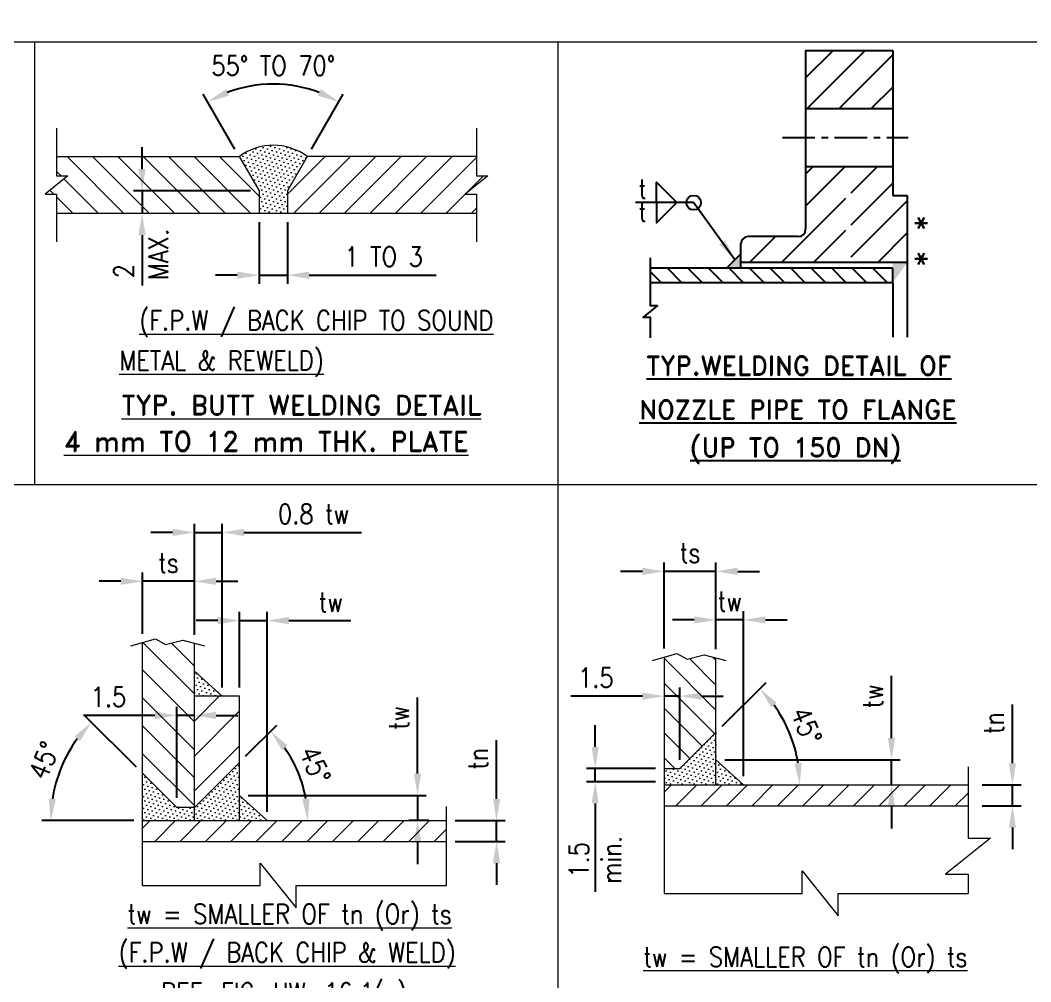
# Model space of a CAD drawing. Header units: millimetres. Extents: x 10144 to 11200, y -168 to 270.
# Drawn here: x 10220.1 to 10336.4, y 30.2 to 140.8 of the extents above; entities that cross this region are included whole.
import ezdxf
from ezdxf.enums import TextEntityAlignment as Align

# ---------------------------------------------------------------- set-up
doc = ezdxf.new("R2010")
doc.units = ezdxf.units.MM
doc.header["$LTSCALE"] = 3
doc.linetypes.add('CENTER', pattern=[2, 1.25, -0.25, 0.25, -0.25])
doc.linetypes.add('PHANTOM2', pattern=[31.75, 15.875, -3.175, 3.175, -3.175, 3.175, -3.175])
doc.layers.get('0').update_dxf_attribs({"color": 5})
for name, color, linetype in [('CEN', 1, 'CENTER'), ('HATCH', 1, 'Continuous'), ('TEXT', 5, 'Continuous'), ('WELD', 1, 'Continuous')]:
    doc.layers.add(name, color=color, linetype=linetype)
for name, color, linetype, lineweight in [('E_Equipment', 5, 'Continuous', 13), ('Ha_Hatch', 1, 'Continuous', 5), ('I_Inside Diameter', 6, 'Continuous', 9), ('P_Phantom', 9, 'PHANTOM2', 13), ('T_Text', 5, 'Continuous', 13), ('W_Weld', 2, 'WELD', 18)]:
    doc.layers.add(name, color=color, linetype=linetype, lineweight=lineweight)
doc.styles.add('ISOCP3', font='isocp3.shx')
doc.styles.add('NMS', font='ROMANS.shx', dxfattribs={"width": 1.2})
doc.styles.add('ROMAND', font='romand')
doc.styles.add('ROMANS', font='ROMANS.shx', dxfattribs={"width": 0.85})
doc.linetypes.add('WELD', pattern='A,0.004164,["x",ROMANS,S=0.004926,R=0,X=0,Y=-0.001649],0.008152', length=0.012316)
doc.dimstyles.new('111', dxfattribs={"dimscale": 40, "dimtxt": 2.5, "dimasz": 2.5, "dimexe": 1, "dimexo": 1, "dimgap": 1, "dimtad": 1, "dimdec": 0, "dimzin": 0, "dimdsep": 46, "dimtxsty": 'ROMANS', "dimcen": 1, "dimclrd": 6, "dimclre": 6, "dimclrt": 5, "dimadec": 0, "dimazin": 0, "dimtfac": 1, "dimtdec": 0, "dimtmove": 0, "dimatfit": 3, "dimfxl": 1, "dimtolj": 1, "dimtzin": 0, "dimlwd": -1, "dimlwe": -1, "dimarcsym": 0})
doc.dimstyles.new('MEGA_STD', dxfattribs={"dimtxt": 2.5, "dimasz": 2.5, "dimexe": 1, "dimexo": 1, "dimgap": 1, "dimtad": 1, "dimdec": 1, "dimdsep": 46, "dimtxsty": 'ISOCP3', "dimcen": 1, "dimclrd": 6, "dimclre": 6, "dimclrt": 5, "dimadec": 0, "dimazin": 0, "dimtfac": 1, "dimtdec": 1, "dimtmove": 0, "dimatfit": 3, "dimfxl": 1, "dimtolj": 1, "dimarcsym": 0})
doc.dimstyles.new('MEGA_STD$0', dxfattribs={"dimtxt": 2.5, "dimasz": 2.5, "dimexe": 1, "dimexo": 1, "dimgap": 1, "dimtad": 1, "dimdec": 1, "dimdsep": 46, "dimtxsty": 'ISOCP3', "dimcen": 1, "dimclrd": 6, "dimclre": 6, "dimclrt": 5, "dimadec": 0, "dimazin": 0, "dimtfac": 1, "dimtdec": 1, "dimtmove": 0, "dimatfit": 3, "dimfxl": 1, "dimtolj": 1, "dimarcsym": 0})
pattern_1 = [(45, (9210.9304, -705.09106), (-0.1683798, 0.5051394), [0, -0.47625])]
pattern_2 = [(45, (8983.08804, -703.31985), (-0.1683798, 0.5051394), [0, -0.47625])]

# ---------------------------------------------------------------- blocks, each defined once
blk = doc.blocks.new('*D2701')
at = {"layer": 'Defpoints', "color": 0}
for p in [(10286.28, 54.72), (10294.21, 54.72), (10294.21, 53.21)]:
    blk.add_point(p, dxfattribs=at)
at = {"layer": 'E_Equipment', "color": 6, "linetype": 'ByBlock', "lineweight": -2}
for p, q in [((10286.28, 57.22), (10286.28, 59.72)), ((10293.21, 54.72), (10285.28, 54.72)), ((10286.28, 53.21), (10286.28, 54.72)), ((10293.21, 53.21), (10285.28, 53.21)), ((10286.28, 50.71), (10286.28, 40.54))]:
    blk.add_line(p, q, dxfattribs=at)
at = {"layer": 'E_Equipment', "color": 6}
for points in [[(10285.87, 57.22), (10286.7, 57.22), (10286.28, 54.72)], [(10286.7, 50.71), (10285.87, 50.71), (10286.28, 53.21)]]:
    blk.add_solid(points, dxfattribs=at)
at = {"layer": 'E_Equipment', "color": 5, "insert": (10286.28, 44.22), "char_height": 2.25, "attachment_point": 5, "rotation": 90, "style": 'ROMANS'}
blk.add_mtext('\\A1;1.5\\Pmin.', dxfattribs=at)
blk = doc.blocks.new('*D2702')
at = {"layer": 'Defpoints', "color": 0}
for p in [(10294.21, 77.42), (10294.21, 67.55), (10300.18, 67.46)]:
    blk.add_point(p, dxfattribs=at)
at = {"layer": 'E_Equipment', "color": 6, "linetype": 'ByBlock', "lineweight": -2}
for p, q in [((10294.21, 68.55), (10294.21, 78.42)), ((10300.18, 68.46), (10300.18, 78.42)), ((10291.71, 77.42), (10289.21, 77.42)), ((10300.18, 77.42), (10294.21, 77.42)), ((10302.68, 77.42), (10305.18, 77.42))]:
    blk.add_line(p, q, dxfattribs=at)
at = {"layer": 'E_Equipment', "color": 6}
for points in [[(10291.71, 77), (10291.71, 77.84), (10294.21, 77.42)], [(10302.68, 77.84), (10302.68, 77), (10300.18, 77.42)]]:
    blk.add_solid(points, dxfattribs=at)
at = {"layer": 'E_Equipment', "color": 5, "insert": (10297.2, 79.54), "char_height": 2.25, "attachment_point": 5, "style": 'ROMANS'}
blk.add_mtext('\\A1;ts', dxfattribs=at)
blk = doc.blocks.new('*D2703')
at = {"layer": 'Defpoints', "color": 0}
for p in [(10294.21, 63.06), (10294.21, 63.06), (10296.02, 54.72)]:
    blk.add_point(p, dxfattribs=at)
at = {"layer": 'E_Equipment', "color": 6, "linetype": 'ByBlock', "lineweight": -2}
for p, q in [((10294.21, 64.06), (10294.21, 64.06)), ((10296.02, 55.72), (10296.02, 64.06)), ((10291.71, 63.06), (10283.48, 63.06)), ((10296.02, 63.06), (10294.21, 63.06)), ((10298.52, 63.06), (10301.02, 63.06))]:
    blk.add_line(p, q, dxfattribs=at)
at = {"layer": 'E_Equipment', "color": 6}
for points in [[(10291.71, 62.64), (10291.71, 63.47), (10294.21, 63.06)], [(10298.52, 63.47), (10298.52, 62.64), (10296.02, 63.06)]]:
    blk.add_solid(points, dxfattribs=at)
at = {"layer": 'E_Equipment', "color": 5, "insert": (10286.35, 65.18), "char_height": 2.25, "attachment_point": 5, "style": 'ROMANS'}
blk.add_mtext('\\A1;1.5', dxfattribs=at)
blk = doc.blocks.new('*D2704')
at = {"layer": 'Defpoints', "color": 0}
for p in [(10329.8, 52.84), (10334.27, 52.84), (10329.8, 50.43)]:
    blk.add_point(p, dxfattribs=at)
at = {"layer": 'E_Equipment', "color": 6, "linetype": 'ByBlock', "lineweight": -2}
for p, q in [((10334.27, 55.34), (10334.27, 62.11)), ((10330.8, 52.84), (10335.27, 52.84)), ((10334.27, 50.43), (10334.27, 52.84)), ((10330.8, 50.43), (10335.27, 50.43)), ((10334.27, 47.93), (10334.27, 45.43))]:
    blk.add_line(p, q, dxfattribs=at)
at = {"layer": 'E_Equipment', "color": 6}
for points in [[(10333.86, 55.34), (10334.69, 55.34), (10334.27, 52.84)], [(10334.69, 47.93), (10333.86, 47.93), (10334.27, 50.43)]]:
    blk.add_solid(points, dxfattribs=at)
at = {"layer": 'E_Equipment', "color": 5, "insert": (10332.15, 59.97), "char_height": 2.25, "attachment_point": 5, "rotation": 90, "style": 'ROMANS'}
blk.add_mtext('\\A1;tn', dxfattribs=at)
blk = doc.blocks.new('*D2705')
at = {"layer": 'Defpoints', "color": 0}
for p in [(10300.18, 58.88), (10309.29, 56.9), (10296.02, 54.72), (10294.21, 52.84), (10329.18, 52.84)]:
    blk.add_point(p, dxfattribs=at)
at = {"layer": 'E_Equipment', "color": 6, "linetype": 'ByBlock', "lineweight": -2}
blk.add_line((10300.89, 59.59), (10305.94, 64.64), dxfattribs=at)
blk.add_arc((10294.14, 52.84), 15.69, 9.1405, 35.8595, dxfattribs=at)
at = {"layer": 'E_Equipment', "color": 6}
for points in [[(10307.17, 62.3), (10306.53, 61.76), (10305.23, 63.93)], [(10309.21, 55.29), (10310.04, 55.36), (10309.82, 52.84)]]:
    blk.add_solid(points, dxfattribs=at)
at = {"layer": 'E_Equipment', "color": 5, "insert": (10310.59, 59.65), "char_height": 2.25, "attachment_point": 5, "rotation": 292.5, "style": 'ROMANS'}
blk.add_mtext('\\A1;45%%d', dxfattribs=at)
blk = doc.blocks.new('*D2706')
at = {"layer": 'Defpoints', "color": 0}
for p in [(10300.18, 55.74), (10320.37, 55.74), (10320.37, 52.84)]:
    blk.add_point(p, dxfattribs=at)
at = {"layer": 'E_Equipment', "color": 6, "linetype": 'ByBlock', "lineweight": -2}
for p, q in [((10320.37, 58.24), (10320.37, 65.38)), ((10301.18, 55.74), (10321.37, 55.74)), ((10320.37, 52.84), (10320.37, 55.74)), ((10321.37, 52.84), (10321.37, 52.84)), ((10320.37, 50.34), (10320.37, 47.84))]:
    blk.add_line(p, q, dxfattribs=at)
at = {"layer": 'E_Equipment', "color": 6}
for points in [[(10319.95, 58.24), (10320.78, 58.24), (10320.37, 55.74)], [(10320.78, 50.34), (10319.95, 50.34), (10320.37, 52.84)]]:
    blk.add_solid(points, dxfattribs=at)
at = {"layer": 'E_Equipment', "color": 5, "insert": (10318.24, 63.06), "char_height": 2.25, "attachment_point": 5, "rotation": 90, "style": 'ROMANS'}
blk.add_mtext('\\A1;tw', dxfattribs=at)
blk = doc.blocks.new('*D2707')
at = {"layer": 'Defpoints', "color": 0}
for p in [(10300.18, 71.83), (10300.18, 67.46), (10303.36, 52.84)]:
    blk.add_point(p, dxfattribs=at)
at = {"layer": 'E_Equipment', "color": 6, "linetype": 'ByBlock', "lineweight": -2}
for p, q in [((10300.18, 68.46), (10300.18, 72.83)), ((10303.36, 53.84), (10303.36, 72.83)), ((10297.68, 71.83), (10295.18, 71.83)), ((10303.36, 71.83), (10300.18, 71.83)), ((10305.86, 71.83), (10308.36, 71.83))]:
    blk.add_line(p, q, dxfattribs=at)
at = {"layer": 'E_Equipment', "color": 6}
for points in [[(10297.68, 71.41), (10297.68, 72.25), (10300.18, 71.83)], [(10305.86, 72.25), (10305.86, 71.41), (10303.36, 71.83)]]:
    blk.add_solid(points, dxfattribs=at)
at = {"layer": 'E_Equipment', "color": 5, "insert": (10301.77, 73.96), "char_height": 2.25, "attachment_point": 5, "style": 'ROMANS'}
blk.add_mtext('\\A1;tw', dxfattribs=at)
blk = doc.blocks.new('*D2708')
at = {"layer": 'Defpoints', "color": 0}
for p in [(10225.8, 56.74), (10234.21, 54.18), (10238.15, 50.24), (10234.21, 48.73), (10269.18, 48.73)]:
    blk.add_point(p, dxfattribs=at)
at = {"layer": 'E_Equipment', "color": 6, "linetype": 'ByBlock', "lineweight": -2}
for p, q in [((10233.51, 54.89), (10227.63, 60.76)), ((10233.21, 48.73), (10222.65, 48.73))]:
    blk.add_line(p, q, dxfattribs=at)
blk.add_arc((10239.66, 48.73), 16.01, 143.9559, 171.0441, dxfattribs=at)
at = {"layer": 'E_Equipment', "color": 6}
for points in [[(10227.03, 57.88), (10226.4, 58.43), (10228.34, 60.05)], [(10223.43, 51.26), (10224.26, 51.19), (10223.65, 48.73)]]:
    blk.add_solid(points, dxfattribs=at)
at = {"layer": 'E_Equipment', "color": 5, "insert": (10222.91, 55.67), "char_height": 2.25, "attachment_point": 5, "rotation": 67.5, "style": 'ROMANS'}
blk.add_mtext('45%%D', dxfattribs=at)
blk = doc.blocks.new('*D2709')
at = {"layer": 'Defpoints', "color": 0}
for p in [(10248.55, 71.75), (10245.37, 63.04), (10248.55, 48.73)]:
    blk.add_point(p, dxfattribs=at)
at = {"layer": 'E_Equipment', "color": 6, "linetype": 'ByBlock', "lineweight": -2}
for p, q in [((10245.37, 64.04), (10245.37, 72.75)), ((10248.55, 49.73), (10248.55, 72.75)), ((10242.87, 71.75), (10240.37, 71.75)), ((10245.37, 71.75), (10248.55, 71.75)), ((10251.05, 71.75), (10258.19, 71.75))]:
    blk.add_line(p, q, dxfattribs=at)
at = {"layer": 'E_Equipment', "color": 6}
for points in [[(10242.87, 71.33), (10242.87, 72.17), (10245.37, 71.75)], [(10251.05, 72.17), (10251.05, 71.33), (10248.55, 71.75)]]:
    blk.add_solid(points, dxfattribs=at)
at = {"layer": 'E_Equipment', "color": 5, "insert": (10255.87, 73.87), "char_height": 2.25, "attachment_point": 5, "style": 'ROMANS'}
blk.add_mtext('\\A1;tw', dxfattribs=at)
blk = doc.blocks.new('*D2710')
at = {"layer": 'Defpoints', "color": 0}
for p in [(10245.37, 51.64), (10265.85, 48.73), (10268.14, 48.73)]:
    blk.add_point(p, dxfattribs=at)
at = {"layer": 'E_Equipment', "color": 6, "linetype": 'ByBlock', "lineweight": -2}
for p, q in [((10265.85, 54.14), (10265.85, 62.9)), ((10246.37, 51.64), (10266.85, 51.64)), ((10265.85, 51.64), (10265.85, 48.73)), ((10267.14, 48.73), (10264.85, 48.73)), ((10265.85, 46.23), (10265.85, 43.73))]:
    blk.add_line(p, q, dxfattribs=at)
at = {"layer": 'E_Equipment', "color": 6}
for points in [[(10265.43, 54.14), (10266.27, 54.14), (10265.85, 51.64)], [(10266.27, 46.23), (10265.43, 46.23), (10265.85, 48.73)]]:
    blk.add_solid(points, dxfattribs=at)
at = {"layer": 'E_Equipment', "color": 5, "insert": (10263.72, 60.58), "char_height": 2.25, "attachment_point": 5, "rotation": 90, "style": 'ROMANS'}
blk.add_mtext('\\A1;tw', dxfattribs=at)
blk = doc.blocks.new('*D2711')
at = {"layer": 'Defpoints', "color": 0}
for p in [(10245.37, 55.43), (10252.73, 52.5), (10240.18, 50.24), (10234.21, 48.73), (10269.18, 48.73)]:
    blk.add_point(p, dxfattribs=at)
at = {"layer": 'E_Equipment', "color": 6, "linetype": 'ByBlock', "lineweight": -2}
blk.add_line((10246.08, 56.14), (10249.67, 59.73), dxfattribs=at)
blk.add_arc((10238.67, 48.73), 14.55, 9.8561, 35.1439, dxfattribs=at)
at = {"layer": 'E_Equipment', "color": 6}
for points in [[(10250.89, 57.38), (10250.25, 56.84), (10248.96, 59.02)], [(10252.59, 51.19), (10253.42, 51.26), (10253.22, 48.73)]]:
    blk.add_solid(points, dxfattribs=at)
at = {"layer": 'E_Equipment', "color": 5, "insert": (10254.08, 55.12), "char_height": 2.25, "attachment_point": 5, "rotation": 292.5, "style": 'ROMANS'}
blk.add_mtext('45%%D', dxfattribs=at)
blk = doc.blocks.new('*D2712')
at = {"layer": 'Defpoints', "color": 0}
for p in [(10243.38, 81.9), (10240.18, 69.13), (10243.38, 63.04)]:
    blk.add_point(p, dxfattribs=at)
at = {"layer": 'E_Equipment', "color": 6, "linetype": 'ByBlock', "lineweight": -2}
for p, q in [((10240.18, 70.13), (10240.18, 82.9)), ((10243.38, 64.04), (10243.38, 82.9)), ((10237.68, 81.9), (10235.18, 81.9)), ((10240.18, 81.9), (10243.38, 81.9)), ((10245.88, 81.9), (10259.4, 81.9))]:
    blk.add_line(p, q, dxfattribs=at)
at = {"layer": 'E_Equipment', "color": 6}
for points in [[(10237.68, 81.49), (10237.68, 82.32), (10240.18, 81.9)], [(10245.88, 82.32), (10245.88, 81.49), (10243.38, 81.9)]]:
    blk.add_solid(points, dxfattribs=at)
at = {"layer": 'E_Equipment', "color": 5, "insert": (10253.89, 84.03), "char_height": 2.25, "attachment_point": 5, "style": 'ROMANS'}
blk.add_mtext('\\A1;0.8 tw', dxfattribs=at)
blk = doc.blocks.new('*D2713')
at = {"layer": 'Defpoints', "color": 0}
for p in [(10238.15, 60.84), (10240.18, 60.84), (10238.15, 50.36)]:
    blk.add_point(p, dxfattribs=at)
at = {"layer": 'E_Equipment', "color": 6, "linetype": 'ByBlock', "lineweight": -2}
for p, q in [((10238.15, 51.36), (10238.15, 61.84)), ((10240.18, 61.84), (10240.18, 61.84)), ((10235.65, 60.84), (10227.42, 60.84)), ((10240.18, 60.84), (10238.15, 60.84)), ((10242.68, 60.84), (10245.18, 60.84))]:
    blk.add_line(p, q, dxfattribs=at)
at = {"layer": 'E_Equipment', "color": 6}
for points in [[(10235.65, 60.42), (10235.65, 61.26), (10238.15, 60.84)], [(10242.68, 61.26), (10242.68, 60.42), (10240.18, 60.84)]]:
    blk.add_solid(points, dxfattribs=at)
at = {"layer": 'E_Equipment', "color": 5, "insert": (10230.29, 62.97), "char_height": 2.25, "attachment_point": 5, "style": 'ROMANS'}
blk.add_mtext('\\A1;1.5', dxfattribs=at)
blk = doc.blocks.new('*D2723')
at = {"layer": 'Defpoints', "color": 0}
for p in [(10234.21, 76.27), (10234.21, 69.22), (10240.18, 69.13)]:
    blk.add_point(p, dxfattribs=at)
at = {"layer": 'E_Equipment', "color": 6, "linetype": 'ByBlock', "lineweight": -2}
for p, q in [((10234.21, 70.22), (10234.21, 77.27)), ((10240.18, 70.13), (10240.18, 77.27)), ((10231.71, 76.27), (10229.21, 76.27)), ((10240.18, 76.27), (10234.21, 76.27)), ((10242.68, 76.27), (10245.18, 76.27))]:
    blk.add_line(p, q, dxfattribs=at)
at = {"layer": 'E_Equipment', "color": 6}
for points in [[(10231.71, 75.86), (10231.71, 76.69), (10234.21, 76.27)], [(10242.68, 76.69), (10242.68, 75.86), (10240.18, 76.27)]]:
    blk.add_solid(points, dxfattribs=at)
at = {"layer": 'E_Equipment', "color": 5, "insert": (10237.2, 78.4), "char_height": 2.25, "attachment_point": 5, "style": 'ROMANS'}
blk.add_mtext('\\A1;ts', dxfattribs=at)
blk = doc.blocks.new('*D2724')
at = {"layer": 'Defpoints', "color": 0}
for p in [(10269.18, 48.73), (10274.94, 48.73), (10269.18, 46.33)]:
    blk.add_point(p, dxfattribs=at)
at = {"layer": 'E_Equipment', "color": 6, "linetype": 'ByBlock', "lineweight": -2}
for p, q in [((10274.94, 51.23), (10274.94, 58.01)), ((10270.18, 48.73), (10275.94, 48.73)), ((10274.94, 46.33), (10274.94, 48.73)), ((10270.18, 46.33), (10275.94, 46.33)), ((10274.94, 43.83), (10274.94, 41.33))]:
    blk.add_line(p, q, dxfattribs=at)
at = {"layer": 'E_Equipment', "color": 6}
for points in [[(10274.52, 51.23), (10275.36, 51.23), (10274.94, 48.73)], [(10275.36, 43.83), (10274.52, 43.83), (10274.94, 46.33)]]:
    blk.add_solid(points, dxfattribs=at)
at = {"layer": 'E_Equipment', "color": 5, "insert": (10272.82, 55.87), "char_height": 2.25, "attachment_point": 5, "rotation": 90, "style": 'ROMANS'}
blk.add_mtext('\\A1;tn', dxfattribs=at)
blk = doc.blocks.new('*D2805')
at = {"layer": 'Defpoints', "color": 0}
for p in [(10251.88, 133.26), (10245.35, 125.15), (10253.16, 125.15), (10247.62, 121.22), (10250.89, 121.22)]:
    blk.add_point(p, dxfattribs=at)
at = {"layer": 'E_Equipment', "color": 6, "linetype": 'ByBlock', "lineweight": -2}
for p, q in [((10244.85, 126.02), (10241.21, 132.33)), ((10253.66, 126.02), (10257.31, 132.33))]:
    blk.add_line(p, q, dxfattribs=at)
blk.add_arc((10249.26, 118.39), 15.1, 69.4981, 110.5019, dxfattribs=at)
at = {"layer": 'E_Equipment', "color": 6}
for points in [[(10243.79, 132.91), (10244.15, 132.15), (10241.71, 131.46)], [(10254.37, 132.15), (10254.72, 132.91), (10256.81, 131.46)]]:
    blk.add_solid(points, dxfattribs=at)
at = {"layer": 'E_Equipment', "color": 5, "insert": (10249.26, 135.61), "char_height": 2.25, "attachment_point": 5, "style": 'ROMANS'}
blk.add_mtext('55%%D TO 70%%D', dxfattribs=at)
blk = doc.blocks.new('*D2806')
at = {"layer": 'Defpoints', "color": 0}
for p in [(10247.62, 121.22), (10234.16, 118.6), (10234.16, 118.6)]:
    blk.add_point(p, dxfattribs=at)
at = {"layer": 'E_Equipment', "color": 6, "linetype": 'ByBlock', "lineweight": -2}
for p, q in [((10234.16, 123.72), (10234.16, 126.22)), ((10246.62, 121.22), (10233.16, 121.22)), ((10234.16, 121.22), (10234.16, 118.6)), ((10233.16, 118.6), (10233.16, 118.6)), ((10234.16, 116.1), (10234.16, 110.33))]:
    blk.add_line(p, q, dxfattribs=at)
at = {"layer": 'E_Equipment', "color": 6}
for points in [[(10233.74, 123.72), (10234.58, 123.72), (10234.16, 121.22)], [(10234.58, 116.1), (10233.74, 116.1), (10234.16, 118.6)]]:
    blk.add_solid(points, dxfattribs=at)
at = {"layer": 'E_Equipment', "color": 5, "insert": (10232.04, 111.97), "char_height": 2.25, "attachment_point": 5, "rotation": 90, "style": 'ROMANS'}
blk.add_mtext('\\A1;2', dxfattribs=at)
blk = doc.blocks.new('*D2807')
at = {"layer": 'Defpoints', "color": 0}
for p in [(10247.62, 118.6), (10250.89, 118.6), (10250.89, 111.5)]:
    blk.add_point(p, dxfattribs=at)
at = {"layer": 'E_Equipment', "color": 6, "linetype": 'ByBlock', "lineweight": -2}
for p, q in [((10247.62, 117.6), (10247.62, 110.5)), ((10250.89, 117.6), (10250.89, 110.5)), ((10245.12, 111.5), (10242.62, 111.5)), ((10247.62, 111.5), (10250.89, 111.5)), ((10253.39, 111.5), (10268, 111.5))]:
    blk.add_line(p, q, dxfattribs=at)
at = {"layer": 'E_Equipment', "color": 6}
for points in [[(10245.12, 111.09), (10245.12, 111.92), (10247.62, 111.5)], [(10253.39, 111.92), (10253.39, 111.09), (10250.89, 111.5)]]:
    blk.add_solid(points, dxfattribs=at)
at = {"layer": 'E_Equipment', "color": 5, "insert": (10261.95, 113.63), "char_height": 2.25, "attachment_point": 5, "style": 'ROMANS'}
blk.add_mtext('\\A1;1 TO 3', dxfattribs=at)
blk = doc.blocks.new('*X1934')
at = {"color": 0}
for p, q in [((9345.5, 8402.8), (9295.5, 8452.8)), ((9416.3, 8402.8), (9366.3, 8452.8)), ((9487, 8402.8), (9437, 8452.8)), ((9557.7, 8402.8), (9507.7, 8452.8)), ((9628.4, 8402.8), (9578.4, 8452.8)), ((9699.1, 8402.8), (9649.1, 8452.8)), ((9769.8, 8402.8), (9719.8, 8452.8)), ((9840.5, 8402.8), (9790.5, 8452.8)), ((9911.2, 8402.8), (9861.2, 8452.8)), ((9981.9, 8402.8), (9931.9, 8452.8)), ((10052.7, 8402.8), (10002.7, 8452.8)), ((9274.8, 8402.8), (9236.9, 8440.8))]:
    blk.add_line(p, q, dxfattribs=at)

msp = doc.modelspace()

# ---------------------------------------------------------------- hatches: boundary and pattern name
at = {"layer": 'Ha_Hatch'}
h = msp.add_hatch(dxfattribs=at)
h.set_pattern_fill('ANSI31', color=256, scale=16.528926, angle=270, style=0)
h.set_pattern_definition([(315, (10553.0155, -35.7876), (1.460964, 1.460964), [])])
h.paths.add_polyline_path([(10224.32, 125.15), (10224.32, 122.92), (10225.63, 122.92), (10223.01, 120.83), (10224.32, 120.83), (10224.32, 118.6), (10247.62, 118.6), (10247.62, 121.22), (10245.35, 125.15)])
h = msp.add_hatch(dxfattribs=at)
h.set_pattern_fill('ANSI31', color=256, scale=16.528926, style=0)
h.set_pattern_definition([(45, (10553.0155, -35.7876), (-1.460964, 1.460964), [])])
h.paths.add_polyline_path([(10272.64, 118.6), (10272.64, 120.83), (10271.34, 120.83), (10273.95, 122.92), (10272.64, 122.92), (10272.64, 125.15), (10253.16, 125.15), (10250.89, 121.22), (10250.89, 118.6)])
h = msp.add_hatch(dxfattribs=at)
h.set_pattern_fill('ANSI31', color=256, scale=18.181818, angle=90, style=0)
h.set_pattern_definition([(135, (10082.5929, -200.155), (-1.607061, -1.607061), [])])
h.paths.add_polyline_path([(10234.21, 54.18), (10238.15, 50.24), (10240.18, 50.24), (10240.18, 69.13), (10238.84, 69.49), (10236.85, 68.99), (10235.69, 69.66), (10234.21, 69.22)])
h = msp.add_hatch(dxfattribs=at)
h.set_pattern_fill('ANSI31', color=256, scale=0.639205, angle=270, style=0)
h.set_pattern_definition([(315, (10187.306, 380.9771), (1.435055, 1.435055), [])])
h.paths.add_polyline_path([(10294.21, 54.72), (10296.02, 54.72), (10300.18, 58.88), (10300.18, 67.46), (10298.84, 67.81), (10296.85, 67.32), (10295.69, 67.98), (10294.21, 67.55)])
h = msp.add_hatch(dxfattribs=at)
h.set_pattern_fill('ANSI31', color=256, scale=22.727273, style=0)
h.set_pattern_definition([(45, (10905.5977, -290.8668), (-2.008826, 2.008826), [])])
h.paths.add_polyline_path([(10245.37, 55.43), (10245.37, 63.04), (10240.18, 63.04), (10240.18, 50.24)])
h = msp.add_hatch(dxfattribs=at)
h.set_pattern_fill('ANSI31', color=256, scale=16.528926, style=0)
h.set_pattern_definition([(45, (10046.0432, 5.4498), (-1.460964, 1.460964), [])])
h.paths.add_polyline_path([(10329.18, 52.84), (10294.21, 52.84), (10294.21, 50.43), (10329.18, 50.43)])
h = msp.add_hatch(dxfattribs=at)
h.set_pattern_fill('ANSI31', color=256, scale=16.528926, style=0)
h.set_pattern_definition([(45, (10900.6385, -290.8668), (-1.4609644, 1.4609644), [])])
h.paths.add_polyline_path([(10269.18, 46.33), (10269.18, 48.73), (10234.21, 48.73), (10234.21, 46.33)])
at = {"layer": 'HATCH'}
h = msp.add_hatch(dxfattribs=at)
h.set_pattern_fill('ANSI31', color=256, scale=20.889969, style=0)
h.set_pattern_definition([(45, (9983.897, -170.2234), (-1.84643, 1.84643), [])])
h.paths.add_polyline_path([(10315.73, 112.97), (10322.18, 112.97), (10322.18, 120.66), (10320.51, 120.66), (10320.51, 124), (10315.73, 124)])
h.paths.add_polyline_path([(10314.48, 112.97), (10314.48, 124), (10310.48, 124), (10310.48, 118.04, -0.302312), (10309.97, 117.27), (10303.56, 114.59, 0.302312), (10303.05, 113.82), (10303.05, 112.97)])
h.paths.add_polyline_path([(10314.48, 112.97), (10315.11, 112.97), (10315.11, 124), (10314.48, 124)])
h.paths.add_polyline_path([(10310.48, 130.69), (10314.48, 130.69), (10314.48, 137.37), (10310.48, 137.37)])
h.paths.add_polyline_path([(10315.73, 130.69), (10320.51, 130.69), (10320.51, 137.37), (10315.73, 137.37)])
h.paths.add_polyline_path([(10315.11, 130.69), (10315.73, 130.69), (10315.73, 137.37), (10315.11, 137.37)])
h.paths.add_polyline_path([(10314.48, 130.69), (10315.11, 130.69), (10315.11, 137.37), (10314.48, 137.37)])
at = {"layer": 'W_Weld'}
h = msp.add_hatch(dxfattribs=at)
h.set_pattern_fill('DOTS', color=256, scale=0.3, angle=45, style=0)
h.set_pattern_definition([(45, (9065.06847, -464.1415), (-0.1683798, 0.5051394), [0, -0.47625])])
h.paths.add_polyline_path([(10253.16, 125.15, 0.330846), (10245.35, 125.15), (10247.62, 121.22), (10247.62, 118.6), (10250.89, 118.6), (10250.89, 121.22)])
h = msp.add_hatch(dxfattribs=at)
h.set_pattern_fill('DOTS', color=256, scale=0.3, angle=45, style=0)
h.set_pattern_definition(pattern_2)
h.paths.add_polyline_path([(10240.2, 65.94), (10240.2, 63.04), (10243.38, 63.04)])
h = msp.add_hatch(dxfattribs=at)
h.set_pattern_fill('DOTS', color=256, scale=0.3, angle=45, style=0)
h.set_pattern_definition(pattern_1)
h.paths.add_polyline_path([(10300.18, 52.84), (10300.18, 58.88), (10296.02, 54.72), (10294.21, 54.72), (10294.21, 52.84)])
h = msp.add_hatch(dxfattribs=at)
h.set_pattern_fill('DOTS', color=256, scale=0.3, angle=45, style=0)
h.set_pattern_definition(pattern_2)
h.paths.add_polyline_path([(10240.18, 50.24), (10240.18, 48.73), (10245.37, 48.73), (10245.37, 55.43)])
h = msp.add_hatch(dxfattribs=at)
h.set_pattern_fill('DOTS', color=256, scale=0.3, angle=45, style=0)
h.set_pattern_definition(pattern_1)
h.paths.add_polyline_path([(10300.18, 55.74), (10300.18, 52.84), (10303.36, 52.84)])
h = msp.add_hatch(dxfattribs=at)
h.set_pattern_fill('DOTS', color=256, scale=0.3, angle=45, style=0)
h.set_pattern_definition(pattern_2)
h.paths.add_polyline_path([(10234.21, 48.73), (10240.18, 48.73), (10240.18, 50.24), (10238.15, 50.24), (10234.21, 54.18)])
h = msp.add_hatch(dxfattribs=at)
h.set_pattern_fill('DOTS', color=256, scale=0.3, angle=45, style=0)
h.set_pattern_definition(pattern_2)
h.paths.add_polyline_path([(10245.37, 51.64), (10245.37, 48.73), (10248.55, 48.73)])

# ---------------------------------------------------------------- linework, layer by layer
for p, q in [((10310.48, 137.37), (10310.48, 116.78)), ((10310.48, 137.37), (10320.51, 137.37)), ((10320.51, 137.37), (10320.51, 120.66)), ((10310.48, 130.69), (10320.51, 130.69)), ((10310.48, 124), (10320.51, 124)), ((10320.51, 120.66), (10322.18, 120.66)), ((10322.18, 120.66), (10322.18, 104.38)), ((10303.05, 112.3), (10303.05, 115.11)), ((10309.65, 115.94), (10303.88, 115.94)), ((10322.18, 112.97), (10303.05, 112.97)), ((10320.51, 112.3), (10292.63, 112.3)), ((10320.51, 110.63), (10320.51, 112.3))]:
    msp.add_line(p, q)
at = {"color": 1}
for q in [(10292.63, 110.63), (10320.51, 104.38)]:
    msp.add_line((10320.51, 110.63), q, dxfattribs=at)
msp.add_lwpolyline([(10292.63, 104.3), (10292.63, 106.64), (10291.79, 106.64), (10293.46, 107.97), (10292.63, 107.97), (10292.63, 113.49)], dxfattribs=at)
for centre, start, end in [((10309.65, 116.78), 270, 0), ((10303.88, 115.11), 90, 180)]:
    msp.add_arc(centre, 0.836, start, end)
at = {"layer": 'CEN'}
msp.add_line((10307.82, 127.34), (10322.27, 127.34), dxfattribs=at)
at = {"layer": 'E_Equipment'}
for p, q in [((10165.36, 138.37), (10597.79, 138.37)), ((10165.36, 138.37), (10335.75, 138.37)), ((10221.78, 138.37), (10221.78, 87.41)), ((10281.97, 138.37), (10281.97, 1.56)), ((10272.64, 118.6), (10224.32, 118.6)), ((10165.36, 87.41), (10597.79, 87.41)), ((10234.21, 41.27), (10234.21, 69.22)), ((10240.18, 48.73), (10240.18, 69.13)), ((10294.21, 67.55), (10294.21, 40.36)), ((10300.18, 52.84), (10300.18, 67.46)), ((10240.2, 65.94), (10243.38, 63.04)), ((10245.37, 63.04), (10240.18, 63.04)), ((10245.37, 48.73), (10245.37, 63.04)), ((10296.02, 54.72), (10300.18, 58.88)), ((10240.18, 50.24), (10245.37, 55.43)), ((10294.21, 54.72), (10296.02, 54.72)), ((10300.18, 55.74), (10303.36, 52.84)), ((10238.15, 50.24), (10234.21, 54.18)), ((10294.21, 52.84), (10329.18, 52.84)), ((10245.37, 51.64), (10248.55, 48.73)), ((10240.18, 50.24), (10238.15, 50.24)), ((10234.21, 48.73), (10269.18, 48.73))]:
    msp.add_line(p, q, dxfattribs=at)
for points in [[(10224.32, 125.15), (10245.35, 125.15), (10247.62, 121.22), (10247.62, 118.6)], [(10272.64, 125.15), (10253.16, 125.15), (10250.89, 121.22), (10250.89, 118.6)]]:
    msp.add_lwpolyline(points, dxfattribs=at)
msp.add_arc((10249.26, 119.9), 6.55, 53.3868, 126.6132, dxfattribs=at)
at = {"layer": 'I_Inside Diameter'}
for p, q in [((10294.21, 50.43), (10329.18, 50.43)), ((10234.21, 46.33), (10269.18, 46.33))]:
    msp.add_line(p, q, dxfattribs=at)
at = {"layer": 'P_Phantom'}
msp.add_line((10269.18, 41.27), (10269.18, 50.34), dxfattribs=at)
for points in [[(10224.32, 128.42), (10224.32, 122.92), (10225.63, 122.92), (10223.01, 120.83), (10224.32, 120.83), (10224.32, 115.33)], [(10272.64, 128.42), (10272.64, 122.92), (10273.95, 122.92), (10271.34, 120.83), (10272.64, 120.83), (10272.64, 115.33)], [(10329.18, 54.91), (10329.18, 46.7), (10331.76, 46.7), (10326.6, 42.57), (10329.18, 42.57), (10329.18, 40.36)], [(10234.21, 41.27), (10247.75, 41.27), (10247.75, 43.85), (10251.89, 38.68), (10251.89, 41.27), (10269.18, 41.27)], [(10294.21, 40.36), (10310.11, 40.36), (10310.11, 42.95), (10314.25, 37.78), (10314.25, 40.36), (10329.18, 40.36)]]:
    msp.add_lwpolyline(points, dxfattribs=at)
at = {"layer": 'P_Phantom', "ltscale": 0.8}
for points in [[(10232.86, 68.83), (10235.69, 69.66), (10236.85, 68.99), (10238.84, 69.49), (10241.34, 68.83)], [(10292.86, 67.15), (10295.69, 67.98), (10296.85, 67.32), (10298.84, 67.81), (10301.33, 67.15)]]:
    msp.add_lwpolyline(points, dxfattribs=at)
at = {"layer": 'TEXT', "color": 6}
msp.add_line((10297.61, 119.85), (10290.92, 119.85), dxfattribs=at)
at = {"layer": 'TEXT'}
for points in [[(10293.34, 119.85), (10293.34, 122.19), (10295.68, 119.85)], [(10293.34, 119.85), (10293.34, 117.51), (10295.68, 119.85)]]:
    msp.add_lwpolyline(points, dxfattribs=at)
msp.add_circle((10297.61, 119.85), 0.836, dxfattribs=at)
at = {"layer": 'WELD'}
msp.add_line((10301.38, 112.3), (10303.05, 113.97), dxfattribs=at)
for points in [[(10301.38, 112.3), (10303.05, 112.3), (10303.05, 113.97)], [(10320.51, 110.63), (10320.51, 112.97), (10322.18, 112.97)]]:
    msp.add_solid(points, dxfattribs=at)

# ---------------------------------------------------------------- block references
at = {"layer": 'HATCH', "xscale": 0.03342395001166897, "yscale": 0.03342395001166897, "zscale": 0.03342395001166897}
msp.add_blockref('*X1934', (9983.9, -170.22), dxfattribs=at)

# ---------------------------------------------------------------- texts
at = {"layer": 'E_Equipment', "color": 5, "style": 'ROMANS', "width": 0.85}
msp.add_text('MAX.', height=2.25, rotation=90, dxfattribs=at).set_placement((10237.17, 110.94))
for s, p in [('%%Utw = SMALLER OF tn (Or) ts', (10251.13, 37.98)), ('%%U(F.P.W / BACK CHIP & WELD)', (10250.85, 33.57)), ('%%Utw = SMALLER OF tn (Or) ts', (10310.46, 33.04)), ('%%uREF. FIG. UW-16.1(c)', (10250.48, 28.95))]:
    msp.add_text(s, height=2.25, dxfattribs=at).set_placement(p, align=Align.MIDDLE_CENTER)
at = {"layer": 'T_Text', "style": 'ROMANS', "width": 0.85}
for s, p in [('%%U(F.P.W / BACK CHIP TO SOUND', (10254.21, 106.3)), ('%%UMETAL & REWELD)', (10243.3, 101.69))]:
    msp.add_text(s, height=2.25, dxfattribs=at).set_placement(p, align=Align.MIDDLE_CENTER)
at = {"layer": 'T_Text', "style": 'ROMAND'}
msp.add_text('%%UTYP. BUTT WELDING DETAIL', height=2.25, dxfattribs=at).set_placement((10252.47, 96.55), align=Align.MIDDLE)
msp.add_text('%%U4 mm TO 12 mm THK. PLATE', height=2.25, dxfattribs=at).set_placement((10225.15, 91.25))
at = {"layer": 'T_Text', "style": 'ROMANS', "width": 0.85}
for p in [(10291.25, 120.35), (10291.25, 117.7)]:
    msp.add_attdef('t', p, '', height=2.17, dxfattribs=at)
at = {"layer": 'TEXT', "style": 'NMS', "width": 1.2}
msp.add_text('* *', height=2.507, rotation=90, dxfattribs=at).set_placement((10325.57, 112.35))
at = {"layer": 'TEXT', "style": 'ROMAND'}
for s, p in [('%%UTYP.WELDING DETAIL OF', (10309.72, 101.08)), ('%%UNOZZLE PIPE TO FLANGE', (10309.6, 96.04)), ('%%U(UP TO 150 DN)', (10309.32, 91.53))]:
    msp.add_text(s, height=2.172, dxfattribs=at).set_placement(p, align=Align.MIDDLE)

# ---------------------------------------------------------------- dimensions: what is measured, and where the dimension line sits
at = {"layer": 'E_Equipment'}
dim = msp.add_angular_dim_2l(base=(10251.88, 133.26), line1=((10253.16, 125.15), (10250.89, 121.22)), line2=((10245.35, 125.15), (10247.62, 121.22)), text='55%%D TO 70%%D', dimstyle='MEGA_STD', override={"dimtxt": 2.25, "dimtxsty": 'ROMANS', "dimfxl": 2, "dimarcsym": 1}, dxfattribs=at)
dim.commit()
dim.dimension.update_dxf_attribs({"geometry": '*D2805', "text_midpoint": (10249.26, 133.49), "dimtype": 162})
for base, p1, p2, angle, text, picture, middle in [((10234.16, 118.6), (10247.62, 121.22), (10234.16, 118.6), 90, '2', '*D2806', (10232.04, 111.97)), ((10294.21, 77.42), (10300.18, 67.46), (10294.21, 67.55), 180, 'ts', '*D2702', (10297.2, 79.54)), ((10320.37, 55.74), (10320.37, 52.84), (10300.18, 55.74), 270, 'tw', '*D2706', (10318.24, 63.06)), ((10334.27, 52.84), (10329.8, 50.43), (10329.8, 52.84), 90, 'tn', '*D2704', (10332.15, 59.97)), ((10274.94, 48.73), (10269.18, 46.33), (10269.18, 48.73), 90, 'tn', '*D2724', (10272.82, 55.87))]:
    dim = msp.add_linear_dim(base=base, p1=p1, p2=p2, angle=angle, text=text, dimstyle='MEGA_STD$0', override={"dimtxt": 2.25, "dimtxsty": 'ROMANS', "dimfxl": 2, "dimarcsym": 1}, dxfattribs=at)
    dim.commit()
    dim.dimension.update_dxf_attribs({"geometry": picture, "text_midpoint": middle})
for base, p1, p2, text, picture, middle in [((10250.89, 111.5), (10247.62, 118.6), (10250.89, 118.6), '1 TO 3', '*D2807', (10261.95, 113.63)), ((10243.38, 81.9), (10240.18, 69.13), (10243.38, 63.04), '0.8 tw', '*D2712', (10253.89, 84.03)), ((10234.21, 76.27), (10240.18, 69.13), (10234.21, 69.22), 'ts', '*D2723', (10237.2, 78.4)), ((10248.55, 71.75), (10245.37, 63.04), (10248.55, 48.73), 'tw', '*D2709', (10255.87, 73.87)), ((10294.21, 63.06), (10296.02, 54.72), (10294.21, 63.06), '1.5', '*D2703', (10286.35, 65.18)), ((10238.15, 60.84), (10240.18, 60.84), (10238.15, 50.36), '1.5', '*D2713', (10230.29, 62.97))]:
    dim = msp.add_linear_dim(base=base, p1=p1, p2=p2, text=text, dimstyle='MEGA_STD$0', override={"dimtxt": 2.25, "dimtxsty": 'ROMANS', "dimfxl": 2, "dimarcsym": 1}, dxfattribs=at)
    dim.commit()
    dim.dimension.update_dxf_attribs({"geometry": picture, "text_midpoint": middle})
dim = msp.add_linear_dim(base=(10300.18, 71.83), p1=(10303.36, 52.84), p2=(10300.18, 67.46), text='tw', dimstyle='MEGA_STD$0', override={"dimtxt": 2.25, "dimtxsty": 'ROMANS', "dimfxl": 2, "dimarcsym": 1}, dxfattribs=at)
dim.commit()
dim.dimension.update_dxf_attribs({"geometry": '*D2707', "text_midpoint": (10301.77, 71.83), "dimtype": 160})
dim = msp.add_angular_dim_2l(base=(10309.29, 56.9), line1=((10294.21, 52.84), (10329.18, 52.84)), line2=((10296.02, 54.72), (10300.18, 58.88)), dimstyle='MEGA_STD', override={"dimtxt": 2.25, "dimtxsty": 'ROMANS', "dimfxl": 2, "dimarcsym": 1}, dxfattribs=at)
dim.commit()
dim.dimension.update_dxf_attribs({"geometry": '*D2705', "text_midpoint": (10310.59, 59.65)})
for base, p1, p2, text, picture, middle in [((10265.85, 48.73), (10245.37, 51.64), (10268.14, 48.73), 'tw', '*D2710', (10265.85, 60.58)), ((10286.28, 54.72), (10294.21, 53.21), (10294.21, 54.72), '1.5\\Xmin.', '*D2701', (10286.28, 44.22))]:
    dim = msp.add_linear_dim(base=base, p1=p1, p2=p2, angle=90, text=text, dimstyle='MEGA_STD$0', override={"dimtxt": 2.25, "dimtxsty": 'ROMANS', "dimfxl": 2, "dimarcsym": 1}, dxfattribs=at)
    dim.commit()
    dim.dimension.update_dxf_attribs({"geometry": picture, "text_midpoint": middle, "dimtype": 160})
for base, line2, picture, middle in [((10225.8, 56.74), ((10238.15, 50.24), (10234.21, 54.18)), '*D2708', (10222.91, 55.67)), ((10252.73, 52.5), ((10240.18, 50.24), (10245.37, 55.43)), '*D2711', (10254.08, 55.12))]:
    dim = msp.add_angular_dim_2l(base=base, line1=((10234.21, 48.73), (10269.18, 48.73)), line2=line2, text='45%%D', dimstyle='MEGA_STD', override={"dimtxt": 2.25, "dimtxsty": 'ROMANS', "dimfxl": 2, "dimarcsym": 1}, dxfattribs=at)
    dim.commit()
    dim.dimension.update_dxf_attribs({"geometry": picture, "text_midpoint": middle})

# ---------------------------------------------------------------- leaders
msp.add_leader([(10302.35, 113.26), (10297.61, 119.85)], dimstyle='111', override={"dimscale": 1, "dimtxt": 2.25})

doc.saveas('drawing.dxf')
